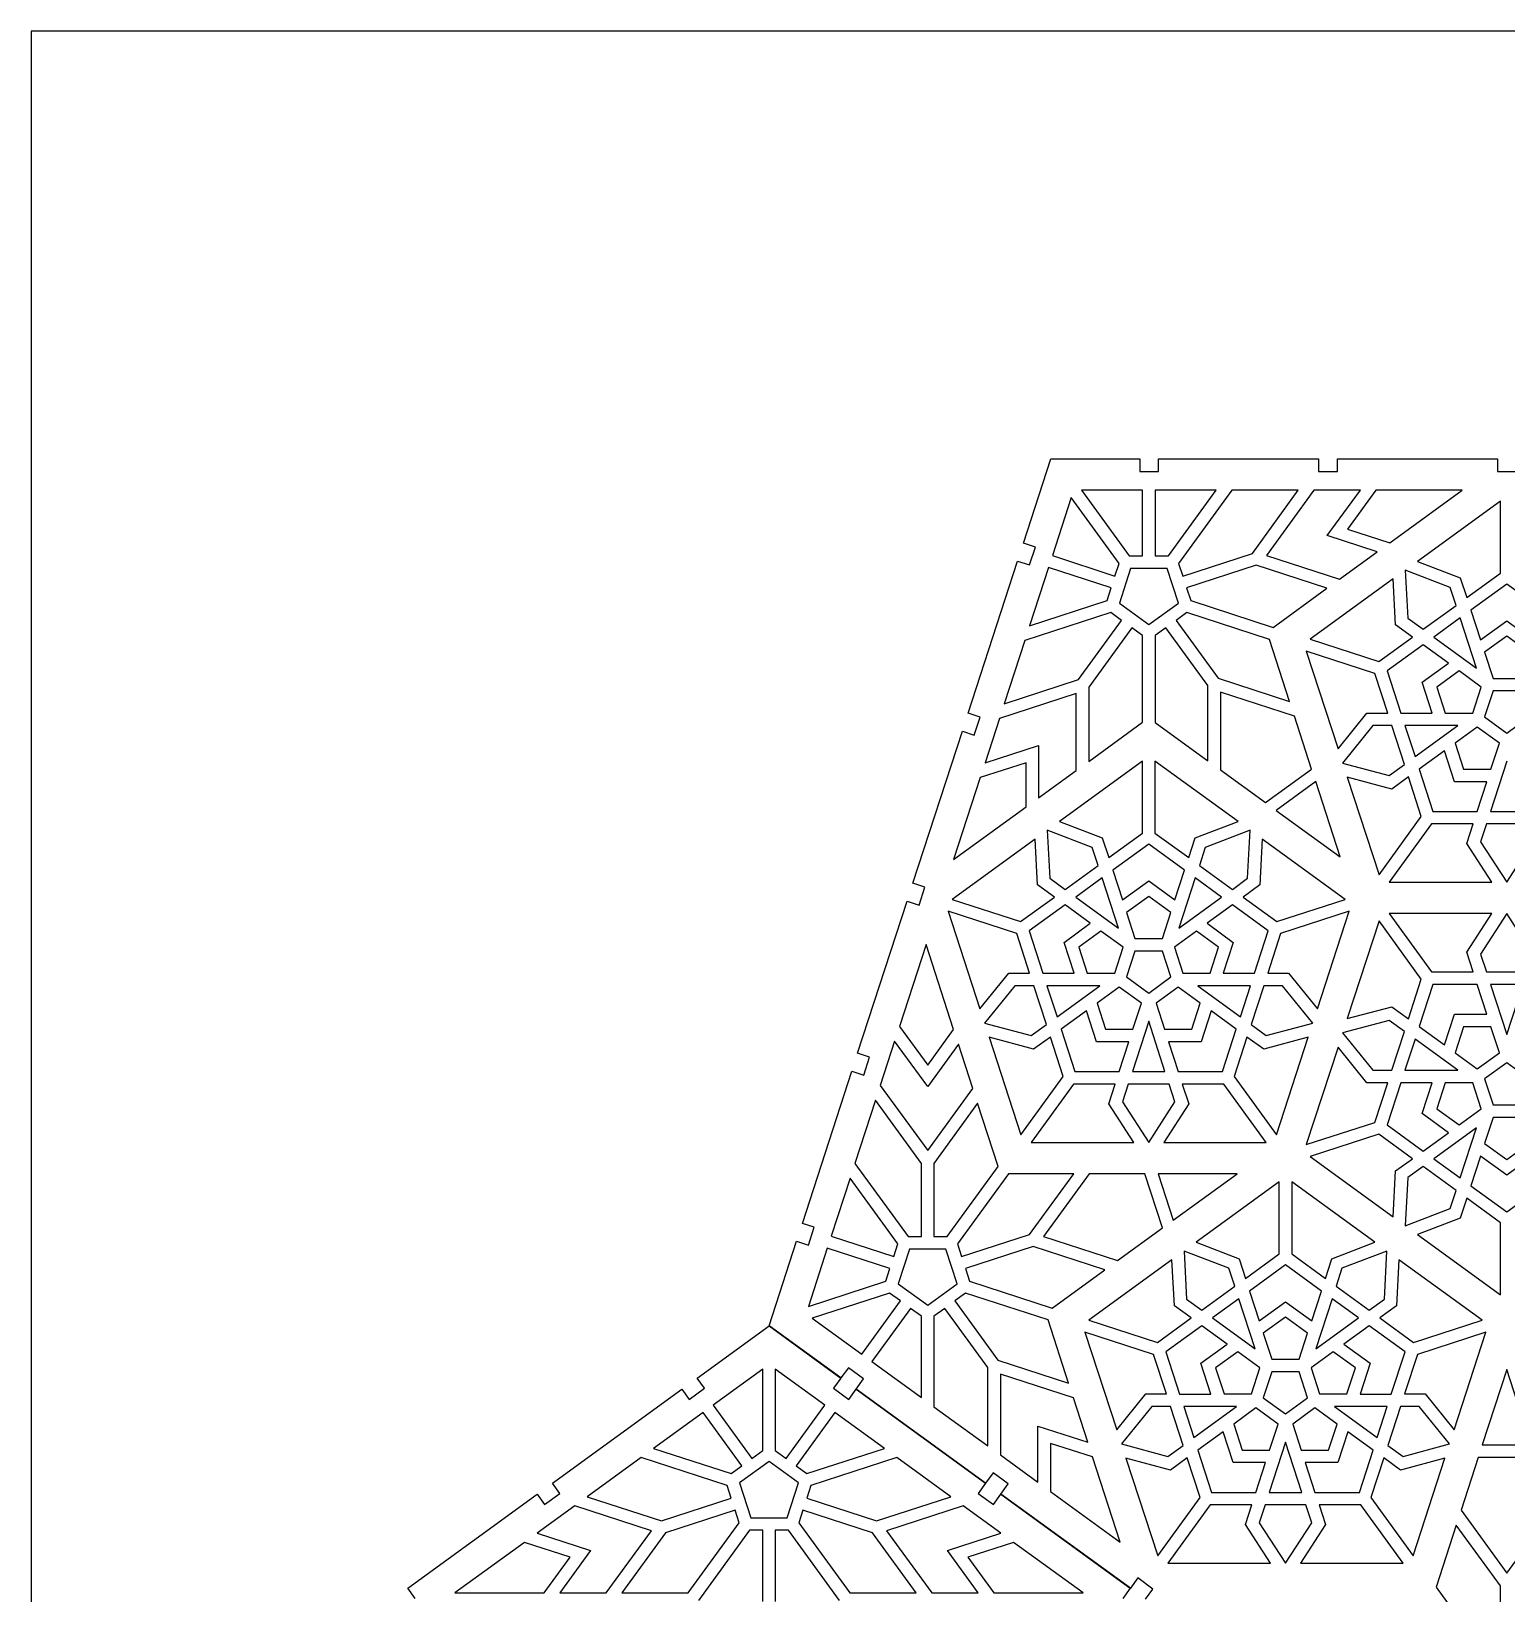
# Model space of a CAD drawing. Extents: x 0 to 580, y 0 to 430.
# Drawn here: x 0 to 235.2, y 180.9 to 430 of the extents above; entities that cross this region are included whole.
import ezdxf

# ---------------------------------------------------------------- set-up
doc = ezdxf.new("R2010")
doc.units = 0
doc.header["$MEASUREMENT"] = 0

msp = doc.modelspace()

# ---------------------------------------------------------------- linework, layer by layer
for p, q in [((580, 430), (0, 430)), ((0, 430), (0, 0)), ((158.13, 348.39), (162.5, 361.85)), ((162.5, 361.85), (176.66, 361.85)), ((176.66, 361.85), (176.66, 359.85)), ((179.66, 359.85), (179.66, 361.85)), ((179.66, 361.85), (205.16, 361.85)), ((205.16, 361.85), (205.16, 359.85)), ((208.16, 359.85), (208.16, 361.85)), ((208.16, 361.85), (233.66, 361.85)), ((233.66, 361.85), (233.66, 359.85)), ((176.66, 359.85), (179.66, 359.85)), ((205.16, 359.85), (208.16, 359.85)), ((233.66, 359.85), (236.66, 359.85)), ((167.37, 356.85), (175, 346.36)), ((177.12, 356.85), (167.37, 356.85)), ((177.12, 346.36), (177.12, 356.85)), ((179.12, 356.85), (179.12, 346.36)), ((188.86, 356.85), (179.12, 356.85)), ((181.24, 346.36), (188.86, 356.85)), ((191.34, 356.85), (182.86, 345.18)), ((201.94, 356.85), (191.34, 356.85)), ((194.62, 346.77), (201.94, 356.85)), ((204.41, 356.85), (196.86, 346.45)), ((211.83, 356.85), (204.41, 356.85)), ((206.56, 349.6), (211.83, 356.85)), ((214.3, 356.85), (209.8, 350.65)), ((228.04, 356.85), (214.3, 356.85)), ((216.51, 348.47), (228.04, 356.85)), ((165.75, 355.68), (162.74, 346.41)), ((173.38, 345.18), (165.75, 355.68)), ((234.16, 355.12), (220.92, 345.5)), ((234.16, 343.64), (234.16, 355.12)), ((214.51, 347.02), (206.56, 349.6)), ((209.8, 350.65), (216.51, 348.47)), ((160.03, 347.77), (158.13, 348.39)), ((159.1, 344.92), (160.03, 347.77)), ((162.74, 346.41), (172.72, 343.16)), ((175, 346.36), (177.12, 346.36)), ((179.12, 346.36), (181.24, 346.36)), ((183.52, 343.16), (194.62, 346.77)), ((196.86, 346.45), (208.51, 342.66)), ((208.51, 342.66), (214.51, 347.02)), ((149.32, 321.29), (157.2, 345.54)), ((157.2, 345.54), (159.1, 344.92)), ((162.12, 344.5), (159.11, 335.24)), ((172.1, 341.26), (162.12, 344.5)), ((172.72, 343.16), (173.38, 345.18)), ((175.21, 344.36), (173.42, 338.83)), ((181.02, 344.36), (175.21, 344.36)), ((182.82, 338.83), (181.02, 344.36)), ((182.86, 345.18), (183.52, 343.16)), ((195.24, 344.87), (184.13, 341.26)), ((206.51, 341.21), (195.24, 344.87)), ((218.99, 344.1), (219.4, 336.44)), ((226.16, 341.35), (218.99, 344.1)), ((220.92, 345.5), (227.76, 342.87)), ((171.45, 339.24), (172.1, 341.26)), ((184.13, 341.26), (184.79, 339.24)), ((217.06, 342.7), (203.83, 333.08)), ((217.45, 335.38), (217.06, 342.7)), ((227.08, 338.49), (226.16, 341.35)), ((227.76, 342.87), (228.78, 339.73)), ((228.78, 339.73), (234.16, 343.64)), ((235.16, 341.89), (229.43, 337.73)), ((240.88, 337.73), (235.16, 341.89)), ((159.11, 335.24), (171.45, 339.24)), ((173.42, 338.83), (178.12, 335.42)), ((178.12, 335.42), (182.82, 338.83)), ((184.79, 339.24), (197.93, 334.97)), ((197.93, 334.97), (206.51, 341.21)), ((172.06, 337.34), (158.35, 332.88)), ((173.78, 336.09), (172.06, 337.34)), ((184.17, 337.34), (182.45, 336.09)), ((197.34, 333.06), (184.17, 337.34)), ((219.4, 336.44), (221.83, 334.67)), ((221.83, 334.67), (227.08, 338.49)), ((227.73, 336.49), (223.53, 333.44)), ((230.33, 328.49), (227.73, 336.49)), ((229.43, 337.73), (230.97, 332.99)), ((166.92, 326.65), (173.78, 336.09)), ((175.4, 334.92), (168.54, 325.47)), ((177.12, 333.67), (175.4, 334.92)), ((180.84, 334.92), (179.12, 333.67)), ((187.52, 325.71), (180.84, 334.92)), ((182.45, 336.09), (189.14, 326.89)), ((220.12, 333.44), (217.45, 335.38)), ((230.97, 332.99), (235.16, 336.03)), ((235.16, 336.03), (239.34, 332.99)), ((158.35, 332.88), (155.07, 322.8)), ((177.12, 319.86), (177.12, 333.67)), ((179.12, 333.67), (179.12, 319.82)), ((200.55, 323.18), (197.34, 333.06)), ((203.83, 333.08), (214.75, 329.53)), ((214.75, 329.53), (220.12, 333.44)), ((221.82, 332.2), (216.1, 328.04)), ((225.86, 329.27), (221.82, 332.2)), ((223.53, 333.44), (230.33, 328.49)), ((235.16, 333.56), (231.63, 331)), ((238.68, 331), (235.16, 333.56)), ((203.21, 331.18), (208.27, 315.62)), ((214.13, 327.63), (203.21, 331.18)), ((221.67, 326.23), (225.86, 329.27)), ((231.63, 331), (232.98, 326.85)), ((155.07, 322.8), (166.92, 326.65)), ((189.14, 326.89), (200.55, 323.18)), ((216.18, 321.32), (214.13, 327.63)), ((216.1, 328.04), (218.29, 321.32)), ((227.55, 328.03), (224.02, 325.47)), ((231.08, 325.47), (227.55, 328.03)), ((232.98, 326.85), (237.34, 326.85)), ((166.54, 324.42), (154.31, 320.45)), ((166.54, 312.17), (166.54, 324.42)), ((168.54, 325.47), (168.54, 313.62)), ((187.52, 313.71), (187.52, 325.71)), ((201.32, 320.83), (189.52, 324.66)), ((189.52, 324.66), (189.52, 312.26)), ((223.27, 321.32), (221.67, 326.23)), ((224.02, 325.47), (225.37, 321.32)), ((229.73, 321.32), (231.08, 325.47)), ((232.98, 324.85), (231.63, 320.71)), ((237.34, 324.85), (232.98, 324.85)), ((208.27, 315.62), (212.88, 321.32)), ((212.88, 321.32), (216.18, 321.32)), ((218.29, 321.32), (223.27, 321.32)), ((225.37, 321.32), (229.73, 321.32)), ((151.22, 320.67), (149.32, 321.29)), ((150.3, 317.81), (151.22, 320.67)), ((154.31, 320.45), (152.02, 313.39)), ((168.54, 313.62), (177.12, 319.86)), ((179.12, 319.82), (187.52, 313.71)), ((204.06, 312.4), (201.32, 320.83)), ((213.84, 319.32), (209, 313.35)), ((216.84, 319.32), (213.84, 319.32)), ((218.84, 313.13), (216.84, 319.32)), ((227.35, 319.32), (218.94, 319.32)), ((218.94, 319.32), (220.55, 314.37)), ((220.55, 314.37), (227.35, 319.32)), ((230.46, 319.09), (226.93, 316.53)), ((233.98, 316.53), (230.46, 319.09)), ((231.63, 320.71), (235.16, 318.14)), ((235.16, 318.14), (238.68, 320.71)), ((140.52, 294.18), (148.4, 318.43)), ((148.4, 318.43), (150.3, 317.81)), ((226.93, 316.53), (228.28, 312.38)), ((232.63, 312.38), (233.98, 316.53)), ((152.02, 313.39), (160.54, 316.16)), ((160.54, 316.16), (160.54, 307.81)), ((225.22, 315.3), (221.19, 312.37)), ((226.82, 310.38), (225.22, 315.3)), ((158.54, 313.41), (151.25, 311.04)), ((158.54, 306.36), (158.54, 313.41)), ((160.54, 307.81), (166.54, 312.17)), ((177.09, 313.66), (163.86, 304.04)), ((177.09, 302.18), (177.09, 313.66)), ((179.09, 313.66), (179.09, 302.18)), ((192.33, 304.04), (179.09, 313.66)), ((189.52, 312.26), (196.7, 307.05)), ((196.7, 307.05), (204.06, 312.4)), ((209, 313.35), (216.42, 311.37)), ((216.42, 311.37), (218.84, 313.13)), ((221.19, 312.37), (223.38, 305.64)), ((228.28, 312.38), (232.63, 312.38)), ((235.16, 313.64), (232.56, 305.64)), ((151.25, 311.04), (147.01, 297.98)), ((204.71, 310.4), (198.4, 305.81)), ((208.61, 298.4), (204.71, 310.4)), ((216.82, 309.19), (209.74, 311.09)), ((209.74, 311.09), (214.8, 295.53)), ((219.49, 311.13), (216.82, 309.19)), ((221.54, 304.82), (219.49, 311.13)), ((231.99, 310.38), (226.82, 310.38)), ((230.45, 305.64), (231.99, 310.38)), ((147.01, 297.98), (158.54, 306.36)), ((163.86, 304.04), (170.7, 301.41)), ((185.49, 301.41), (192.33, 304.04)), ((198.4, 305.81), (208.61, 298.4)), ((214.8, 295.53), (221.54, 304.82)), ((223.38, 305.64), (230.45, 305.64)), ((232.56, 305.64), (237.76, 305.64)), ((161.93, 302.64), (162.34, 294.98)), ((169.09, 299.89), (161.93, 302.64)), ((170.7, 301.41), (171.72, 298.27)), ((171.72, 298.27), (177.09, 302.18)), ((179.09, 302.18), (184.47, 298.27)), ((184.47, 298.27), (185.49, 301.41)), ((194.26, 302.64), (187.09, 299.89)), ((193.85, 294.98), (194.26, 302.64)), ((223.16, 303.64), (216.41, 294.35)), ((229.8, 303.64), (223.16, 303.64)), ((228.78, 300.5), (229.8, 303.64)), ((231.91, 303.64), (230.98, 300.79)), ((238.41, 303.64), (231.91, 303.64)), ((160, 301.24), (146.77, 291.62)), ((160.39, 293.92), (160, 301.24)), ((170.02, 297.03), (169.09, 299.89)), ((178.09, 300.43), (172.37, 296.27)), ((183.82, 296.27), (178.09, 300.43)), ((187.09, 299.89), (186.17, 297.03)), ((196.19, 301.24), (195.8, 293.92)), ((209.42, 291.62), (196.19, 301.24)), ((232.77, 294.35), (228.78, 300.5)), ((230.98, 300.79), (235.16, 294.35)), ((235.16, 294.35), (239.33, 300.79)), ((164.76, 293.21), (170.02, 297.03)), ((186.17, 297.03), (191.43, 293.21)), ((142.42, 293.56), (140.52, 294.18)), ((163.06, 291.98), (160.39, 293.92)), ((162.34, 294.98), (164.76, 293.21)), ((170.67, 295.03), (166.46, 291.98)), ((173.27, 287.03), (170.67, 295.03)), ((172.37, 296.27), (173.91, 291.53)), ((173.91, 291.53), (178.09, 294.57)), ((178.09, 294.57), (182.28, 291.53)), ((182.28, 291.53), (183.82, 296.27)), ((185.52, 295.03), (182.92, 287.03)), ((189.72, 291.98), (185.52, 295.03)), ((191.43, 293.21), (193.85, 294.98)), ((195.8, 293.92), (193.13, 291.98)), ((216.41, 294.35), (232.77, 294.35)), ((141.49, 290.71), (142.42, 293.56)), ((146.77, 291.62), (157.68, 288.08)), ((157.68, 288.08), (163.06, 291.98)), ((166.46, 291.98), (173.27, 287.03)), ((178.09, 292.1), (174.57, 289.54)), ((181.62, 289.54), (178.09, 292.1)), ((182.92, 287.03), (189.72, 291.98)), ((193.13, 291.98), (198.5, 288.08)), ((198.5, 288.08), (209.42, 291.62)), ((131.71, 267.08), (139.59, 291.33)), ((139.59, 291.33), (141.49, 290.71)), ((146.15, 289.72), (151.2, 274.16)), ((157.07, 286.17), (146.15, 289.72)), ((164.76, 290.74), (159.04, 286.59)), ((168.79, 287.81), (164.76, 290.74)), ((174.57, 289.54), (175.91, 285.39)), ((180.27, 285.39), (181.62, 289.54)), ((191.43, 290.74), (187.4, 287.81)), ((197.15, 286.59), (191.43, 290.74)), ((210.04, 289.72), (199.12, 286.17)), ((204.98, 274.16), (210.04, 289.72)), ((216.41, 289.35), (223.16, 280.06)), ((232.77, 289.35), (216.41, 289.35)), ((228.78, 283.2), (232.77, 289.35)), ((235.16, 289.35), (230.98, 282.91)), ((239.33, 282.91), (235.16, 289.35)), ((159.04, 286.59), (161.22, 279.86)), ((164.61, 284.77), (168.79, 287.81)), ((170.49, 286.57), (166.96, 284.01)), ((174.01, 284.01), (170.49, 286.57)), ((185.7, 286.57), (182.18, 284.01)), ((189.23, 284.01), (185.7, 286.57)), ((187.4, 287.81), (191.58, 284.77)), ((194.97, 279.86), (197.15, 286.59)), ((214.8, 288.18), (209.74, 272.62)), ((221.54, 278.89), (214.8, 288.18)), ((142.61, 284.44), (138.36, 271.37)), ((147.01, 270.88), (142.61, 284.44)), ((159.12, 279.86), (157.07, 286.17)), ((166.21, 279.86), (164.61, 284.77)), ((166.96, 284.01), (168.31, 279.86)), ((172.67, 279.86), (174.01, 284.01)), ((175.91, 285.39), (180.27, 285.39)), ((182.18, 284.01), (183.52, 279.86)), ((187.88, 279.86), (189.23, 284.01)), ((191.58, 284.77), (189.98, 279.86)), ((199.12, 286.17), (197.07, 279.86)), ((175.91, 283.39), (174.57, 279.25)), ((180.27, 283.39), (175.91, 283.39)), ((181.62, 279.25), (180.27, 283.39)), ((229.8, 280.06), (228.78, 283.2)), ((230.98, 282.91), (231.91, 280.06)), ((151.2, 274.16), (155.82, 279.86)), ((155.82, 279.86), (159.12, 279.86)), ((161.22, 279.86), (166.21, 279.86)), ((168.31, 279.86), (172.67, 279.86)), ((174.57, 279.25), (178.09, 276.68)), ((178.09, 276.68), (181.62, 279.25)), ((183.52, 279.86), (187.88, 279.86)), ((189.98, 279.86), (194.97, 279.86)), ((197.07, 279.86), (200.37, 279.86)), ((200.37, 279.86), (204.98, 274.16)), ((223.16, 280.06), (229.8, 280.06)), ((231.91, 280.06), (238.41, 280.06)), ((156.77, 277.86), (151.94, 271.89)), ((159.77, 277.86), (156.77, 277.86)), ((161.78, 271.68), (159.77, 277.86)), ((170.29, 277.86), (161.88, 277.86)), ((161.88, 277.86), (163.48, 272.91)), ((163.48, 272.91), (170.29, 277.86)), ((173.39, 277.63), (169.87, 275.07)), ((176.92, 275.07), (173.39, 277.63)), ((182.8, 277.63), (179.27, 275.07)), ((186.32, 275.07), (182.8, 277.63)), ((185.9, 277.86), (192.71, 272.91)), ((194.31, 277.86), (185.9, 277.86)), ((192.71, 272.91), (194.31, 277.86)), ((196.42, 277.86), (194.41, 271.68)), ((199.42, 277.86), (196.42, 277.86)), ((204.25, 271.89), (199.42, 277.86)), ((219.49, 272.57), (221.54, 278.89)), ((223.38, 278.06), (221.19, 271.34)), ((230.45, 278.06), (223.38, 278.06)), ((231.99, 273.32), (230.45, 278.06)), ((237.76, 278.06), (232.56, 278.06)), ((232.56, 278.06), (235.16, 270.06)), ((235.16, 270.06), (237.76, 278.06)), ((169.87, 275.07), (171.21, 270.92)), ((175.57, 270.92), (176.92, 275.07)), ((179.27, 275.07), (180.62, 270.92)), ((184.98, 270.92), (186.32, 275.07)), ((209.74, 272.62), (216.82, 274.51)), ((216.82, 274.51), (219.49, 272.57)), ((151.94, 271.89), (159.35, 269.91)), ((159.35, 269.91), (161.78, 271.68)), ((168.16, 273.84), (164.13, 270.91)), ((169.76, 268.92), (168.16, 273.84)), ((178.09, 272.18), (175.49, 264.18)), ((180.69, 264.18), (178.09, 272.18)), ((188.03, 273.84), (186.43, 268.92)), ((192.06, 270.91), (188.03, 273.84)), ((194.41, 271.68), (196.83, 269.91)), ((196.83, 269.91), (204.25, 271.89)), ((216.42, 272.33), (209, 270.35)), ((218.84, 270.57), (216.42, 272.33)), ((225.22, 268.41), (226.82, 273.32)), ((226.82, 273.32), (231.99, 273.32)), ((137.6, 269.02), (135.31, 261.97)), ((142.87, 261.77), (137.6, 269.02)), ((138.36, 271.37), (142.87, 265.18)), ((142.87, 265.18), (147.01, 270.88)), ((159.76, 267.73), (152.68, 269.63)), ((152.68, 269.63), (157.73, 254.07)), ((162.43, 269.67), (159.76, 267.73)), ((164.48, 263.36), (162.43, 269.67)), ((164.13, 270.91), (166.32, 264.18)), ((171.21, 270.92), (175.57, 270.92)), ((180.62, 270.92), (184.98, 270.92)), ((189.87, 264.18), (192.06, 270.91)), ((193.76, 269.67), (191.71, 263.36)), ((196.43, 267.73), (193.76, 269.67)), ((203.51, 269.63), (196.43, 267.73)), ((198.46, 254.07), (203.51, 269.63)), ((209, 270.35), (213.84, 264.39)), ((216.84, 264.39), (218.84, 270.57)), ((220.55, 269.33), (218.94, 264.39)), ((227.35, 264.39), (220.55, 269.33)), ((221.19, 271.34), (225.22, 268.41)), ((228.28, 271.32), (226.93, 267.18)), ((232.63, 271.32), (228.28, 271.32)), ((233.98, 267.18), (232.63, 271.32)), ((133.61, 266.46), (131.71, 267.08)), ((147.78, 268.53), (142.87, 261.77)), ((150.07, 261.48), (147.78, 268.53)), ((174.93, 268.92), (169.76, 268.92)), ((173.39, 264.18), (174.93, 268.92)), ((186.43, 268.92), (181.26, 268.92)), ((181.26, 268.92), (182.8, 264.18)), ((208.27, 268.08), (203.21, 252.52)), ((212.88, 262.39), (208.27, 268.08)), ((226.93, 267.18), (230.46, 264.62)), ((230.46, 264.62), (233.98, 267.18)), ((122.9, 239.97), (130.78, 264.22)), ((130.78, 264.22), (132.68, 263.6)), ((132.68, 263.6), (133.61, 266.46)), ((166.32, 264.18), (173.39, 264.18)), ((175.49, 264.18), (180.69, 264.18)), ((182.8, 264.18), (189.87, 264.18)), ((213.84, 264.39), (216.84, 264.39)), ((218.94, 264.39), (227.35, 264.39)), ((235.16, 265.56), (231.63, 263)), ((238.68, 263), (235.16, 265.56)), ((135.31, 261.97), (142.87, 251.57)), ((157.73, 254.07), (164.48, 263.36)), ((166.1, 262.18), (159.35, 252.89)), ((172.74, 262.18), (166.1, 262.18)), ((171.72, 259.04), (172.74, 262.18)), ((174.84, 262.18), (173.92, 259.33)), ((181.34, 262.18), (174.84, 262.18)), ((182.27, 259.33), (181.34, 262.18)), ((190.09, 262.18), (183.45, 262.18)), ((183.45, 262.18), (184.47, 259.04)), ((196.84, 252.89), (190.09, 262.18)), ((191.71, 263.36), (198.46, 254.07)), ((216.18, 262.39), (212.88, 262.39)), ((214.13, 256.07), (216.18, 262.39)), ((218.29, 262.39), (216.1, 255.66)), ((223.27, 262.39), (218.29, 262.39)), ((221.67, 257.47), (223.27, 262.39)), ((225.37, 262.38), (224.02, 258.23)), ((229.73, 262.38), (225.37, 262.38)), ((231.08, 258.23), (229.73, 262.38)), ((231.63, 263), (232.98, 258.85)), ((134.54, 259.62), (131.27, 249.53)), ((141.87, 249.54), (134.54, 259.62)), ((142.87, 251.57), (150.07, 261.48)), ((150.83, 259.13), (143.87, 249.54)), ((154.11, 249.04), (150.83, 259.13)), ((175.71, 252.89), (171.72, 259.04)), ((173.92, 259.33), (178.09, 252.89)), ((178.09, 252.89), (182.27, 259.33)), ((184.47, 259.04), (180.48, 252.89)), ((225.86, 254.43), (221.67, 257.47)), ((224.02, 258.23), (227.55, 255.67)), ((227.55, 255.67), (231.08, 258.23)), ((232.98, 256.85), (231.63, 252.71)), ((232.98, 258.85), (237.34, 258.85)), ((237.34, 256.85), (232.98, 256.85)), ((203.21, 252.52), (214.13, 256.07)), ((214.75, 254.17), (203.83, 250.62)), ((220.12, 250.27), (214.75, 254.17)), ((216.1, 255.66), (221.82, 251.5)), ((221.82, 251.5), (225.86, 254.43)), ((230.33, 255.21), (223.53, 250.27)), ((227.73, 247.21), (230.33, 255.21)), ((159.35, 252.89), (175.71, 252.89)), ((180.48, 252.89), (196.84, 252.89)), ((231.63, 252.71), (235.16, 250.14)), ((235.16, 250.14), (238.68, 252.71)), ((131.27, 249.53), (139.74, 237.86)), ((141.87, 237.86), (141.87, 249.54)), ((143.87, 249.54), (143.87, 237.86)), ((203.83, 250.62), (217.06, 241.01)), ((217.45, 248.33), (220.12, 250.27)), ((223.53, 250.27), (227.73, 247.21)), ((230.97, 250.71), (229.43, 245.97)), ((235.16, 247.67), (230.97, 250.71)), ((239.34, 250.71), (235.16, 247.67)), ((130.5, 247.18), (127.49, 237.91)), ((138.12, 236.69), (130.5, 247.18)), ((145.99, 237.86), (154.11, 249.04)), ((155.75, 247.89), (147.61, 236.69)), ((166.14, 247.89), (155.75, 247.89)), ((159.08, 238.19), (166.14, 247.89)), ((168.61, 247.89), (161.32, 237.86)), ((177.48, 247.89), (168.61, 247.89)), ((180.29, 239.24), (177.48, 247.89)), ((179.58, 247.89), (181.99, 240.48)), ((192.2, 247.89), (179.58, 247.89)), ((181.99, 240.48), (192.2, 247.89)), ((198.89, 246.58), (185.66, 236.96)), ((198.89, 235.1), (198.89, 246.58)), ((214.13, 236.96), (200.89, 246.58)), ((200.89, 246.58), (200.89, 235.1)), ((217.06, 241.01), (217.45, 248.33)), ((219.4, 247.27), (218.99, 239.6)), ((221.83, 249.03), (219.4, 247.27)), ((227.08, 245.21), (221.83, 249.03)), ((226.16, 242.36), (227.08, 245.21)), ((229.43, 245.97), (235.16, 241.81)), ((235.16, 241.81), (240.88, 245.97)), ((218.99, 239.6), (226.16, 242.36)), ((228.78, 243.97), (227.76, 240.83)), ((234.16, 240.07), (228.78, 243.97)), ((124.8, 239.35), (122.9, 239.97)), ((123.88, 236.5), (124.8, 239.35)), ((173.11, 234.03), (180.29, 239.24)), ((227.76, 240.83), (220.92, 238.2)), ((234.16, 228.59), (234.16, 240.07)), ((117.6, 223.66), (121.97, 237.12)), ((121.97, 237.12), (123.88, 236.5)), ((127.49, 237.91), (137.47, 234.67)), ((137.47, 234.67), (138.12, 236.69)), ((139.74, 237.86), (141.87, 237.86)), ((143.87, 237.86), (145.99, 237.86)), ((147.61, 236.69), (148.26, 234.67)), ((148.26, 234.67), (159.08, 238.19)), ((161.32, 237.86), (173.11, 234.03)), ((185.66, 236.96), (192.5, 234.33)), ((207.28, 234.33), (214.13, 236.96)), ((220.92, 238.2), (234.16, 228.59)), ((126.87, 236.01), (123.86, 226.74)), ((136.85, 232.77), (126.87, 236.01)), ((139.96, 235.86), (138.16, 230.34)), ((145.77, 235.86), (139.96, 235.86)), ((147.57, 230.34), (145.77, 235.86)), ((159.7, 236.28), (148.88, 232.77)), ((171.11, 232.58), (159.7, 236.28)), ((181.8, 234.16), (168.56, 224.54)), ((182.18, 226.84), (181.8, 234.16)), ((190.89, 232.81), (183.73, 235.56)), ((183.73, 235.56), (184.13, 227.89)), ((192.5, 234.33), (193.52, 231.19)), ((193.52, 231.19), (198.89, 235.1)), ((200.89, 235.1), (206.26, 231.19)), ((206.26, 231.19), (207.28, 234.33)), ((216.05, 235.56), (208.89, 232.81)), ((215.65, 227.89), (216.05, 235.56)), ((217.98, 234.16), (217.6, 226.84)), ((231.22, 224.54), (217.98, 234.16)), ((136.19, 230.75), (136.85, 232.77)), ((148.88, 232.77), (149.54, 230.75)), ((162.71, 226.47), (171.11, 232.58)), ((191.82, 229.95), (190.89, 232.81)), ((199.89, 233.35), (194.17, 229.19)), ((205.61, 229.19), (199.89, 233.35)), ((208.89, 232.81), (207.96, 229.95)), ((123.86, 226.74), (136.19, 230.75)), ((138.16, 230.34), (142.87, 226.92)), ((142.87, 226.92), (147.57, 230.34)), ((149.54, 230.75), (162.71, 226.47)), ((186.56, 226.13), (191.82, 229.95)), ((194.17, 229.19), (195.71, 224.45)), ((204.07, 224.45), (205.61, 229.19)), ((207.96, 229.95), (213.22, 226.13)), ((136.81, 228.85), (124.48, 224.84)), ((132.36, 219.11), (138.53, 227.6)), ((138.53, 227.6), (136.81, 228.85)), ((148.92, 228.85), (147.2, 227.6)), ((147.2, 227.6), (154.06, 218.15)), ((162.06, 224.58), (148.92, 228.85)), ((184.85, 224.9), (182.18, 226.84)), ((184.13, 227.89), (186.56, 226.13)), ((192.47, 227.95), (188.26, 224.9)), ((195.07, 219.95), (192.47, 227.95)), ((195.71, 224.45), (199.89, 227.49)), ((199.89, 227.49), (204.07, 224.45)), ((207.31, 227.95), (204.72, 219.95)), ((211.52, 224.9), (207.31, 227.95)), ((213.22, 226.13), (215.65, 227.89)), ((217.6, 226.84), (214.93, 224.9)), ((124.48, 224.84), (132.36, 219.11)), ((140.15, 226.42), (133.98, 217.93)), ((141.87, 225.17), (140.15, 226.42)), ((141.87, 212.21), (141.87, 225.17)), ((145.58, 226.42), (143.87, 225.17)), ((143.87, 225.17), (143.87, 210.75)), ((152.45, 216.98), (145.58, 226.42)), ((165.33, 214.49), (162.06, 224.58)), ((168.56, 224.54), (179.48, 220.99)), ((179.48, 220.99), (184.85, 224.9)), ((188.26, 224.9), (195.07, 219.95)), ((199.89, 225.02), (196.36, 222.46)), ((203.42, 222.46), (199.89, 225.02)), ((204.72, 219.95), (211.52, 224.9)), ((214.93, 224.9), (220.3, 220.99)), ((220.3, 220.99), (231.22, 224.54)), ((106.13, 215.31), (117.58, 223.63)), ((117.58, 223.63), (129.03, 215.31)), ((129.05, 215.34), (117.6, 223.66)), ((167.94, 222.64), (173, 207.08)), ((178.86, 219.09), (167.94, 222.64)), ((186.56, 223.66), (180.83, 219.5)), ((190.59, 220.73), (186.56, 223.66)), ((196.36, 222.46), (197.71, 218.31)), ((202.07, 218.31), (203.42, 222.46)), ((213.22, 223.66), (209.19, 220.73)), ((218.95, 219.5), (213.22, 223.66)), ((231.84, 222.64), (220.92, 219.09)), ((226.78, 207.08), (231.84, 222.64)), ((180.83, 219.5), (183.02, 212.77)), ((186.4, 217.69), (190.59, 220.73)), ((192.28, 219.49), (188.76, 216.93)), ((195.81, 216.93), (192.28, 219.49)), ((207.5, 219.49), (203.97, 216.93)), ((211.03, 216.93), (207.5, 219.49)), ((209.19, 220.73), (213.38, 217.69)), ((216.76, 212.77), (218.95, 219.5)), ((116.58, 216.72), (108.69, 210.99)), ((116.58, 203.75), (116.58, 216.72)), ((118.58, 216.72), (118.58, 203.75)), ((126.46, 210.99), (118.58, 216.72)), ((130.23, 216.95), (129.05, 215.34)), ((132.65, 215.19), (130.23, 216.95)), ((133.98, 217.93), (141.87, 212.21)), ((152.45, 204.52), (152.45, 216.98)), ((154.06, 218.15), (165.33, 214.49)), ((180.92, 212.78), (178.86, 219.09)), ((188, 212.77), (186.4, 217.69)), ((188.76, 216.93), (190.1, 212.78)), ((194.46, 212.78), (195.81, 216.93)), ((197.71, 218.31), (202.07, 218.31)), ((203.97, 216.93), (205.32, 212.78)), ((209.68, 212.78), (211.03, 216.93)), ((213.38, 217.69), (211.78, 212.77)), ((220.92, 219.09), (218.87, 212.78)), ((107.3, 213.69), (106.13, 215.31)), ((129.03, 215.31), (127.85, 213.69)), ((131.48, 213.57), (132.65, 215.19)), ((166.1, 212.14), (154.45, 215.93)), ((154.45, 215.93), (154.45, 203.07)), ((197.71, 216.31), (196.36, 212.16)), ((202.07, 216.31), (197.71, 216.31)), ((203.42, 212.16), (202.07, 216.31)), ((235.16, 216.68), (231.26, 204.68)), ((239.06, 204.68), (235.16, 216.68)), ((83.07, 198.55), (103.7, 213.54)), ((103.7, 213.54), (104.88, 211.92)), ((104.88, 211.92), (107.3, 213.69)), ((127.85, 213.69), (130.28, 211.92)), ((130.28, 211.92), (131.46, 213.54)), ((131.46, 213.54), (152.09, 198.55)), ((152.11, 198.58), (131.48, 213.57)), ((168.39, 205.09), (166.1, 212.14)), ((173, 207.08), (177.62, 212.78)), ((177.62, 212.78), (180.92, 212.78)), ((183.02, 212.77), (188, 212.77)), ((190.1, 212.78), (194.46, 212.78)), ((196.36, 212.16), (199.89, 209.6)), ((199.89, 209.6), (203.42, 212.16)), ((205.32, 212.78), (209.68, 212.78)), ((211.78, 212.77), (216.76, 212.77)), ((218.87, 212.78), (222.17, 212.78)), ((222.17, 212.78), (226.78, 207.08)), ((107.08, 209.81), (99.19, 204.09)), ((113.24, 201.33), (107.08, 209.81)), ((108.69, 210.99), (114.86, 202.5)), ((120.3, 202.5), (126.46, 210.99)), ((128.08, 209.81), (121.91, 201.33)), ((135.97, 204.09), (128.08, 209.81)), ((143.87, 210.75), (152.45, 204.52)), ((178.57, 210.78), (173.74, 204.81)), ((181.57, 210.78), (178.57, 210.78)), ((183.58, 204.59), (181.57, 210.78)), ((192.08, 210.77), (183.67, 210.77)), ((183.67, 210.77), (185.28, 205.83)), ((185.28, 205.83), (192.08, 210.77)), ((195.19, 210.55), (191.66, 207.98)), ((198.71, 207.98), (195.19, 210.55)), ((204.59, 210.55), (201.07, 207.98)), ((208.12, 207.98), (204.59, 210.55)), ((216.11, 210.77), (207.7, 210.77)), ((207.7, 210.77), (214.5, 205.83)), ((214.5, 205.83), (216.11, 210.77)), ((218.21, 210.78), (216.2, 204.59)), ((221.21, 210.78), (218.21, 210.78)), ((226.04, 204.81), (221.21, 210.78)), ((160.45, 198.71), (160.45, 207.67)), ((160.45, 207.67), (168.39, 205.09)), ((189.96, 206.76), (185.93, 203.83)), ((191.56, 201.84), (189.96, 206.76)), ((191.66, 207.98), (193.01, 203.84)), ((197.37, 203.84), (198.71, 207.98)), ((201.07, 207.98), (202.41, 203.84)), ((206.77, 203.84), (208.12, 207.98)), ((209.82, 206.76), (208.23, 201.84)), ((213.86, 203.83), (209.82, 206.76)), ((169.15, 202.74), (162.45, 204.91)), ((162.45, 204.91), (162.45, 197.25)), ((173.74, 204.81), (181.15, 202.83)), ((181.15, 202.83), (183.58, 204.59)), ((199.89, 205.1), (197.29, 197.1)), ((202.49, 197.1), (199.89, 205.1)), ((216.2, 204.59), (218.63, 202.83)), ((218.63, 202.83), (226.04, 204.81)), ((231.26, 204.68), (239.06, 204.68)), ((97.19, 202.63), (88.61, 196.4)), ((110.91, 198.18), (97.19, 202.63)), ((99.19, 204.09), (111.53, 200.08)), ((117.58, 202), (112.88, 198.59)), ((114.86, 202.5), (116.58, 203.75)), ((122.28, 198.59), (117.58, 202)), ((118.58, 203.75), (120.3, 202.5)), ((123.63, 200.08), (135.97, 204.09)), ((137.97, 202.63), (124.25, 198.18)), ((146.55, 196.4), (137.97, 202.63)), ((154.45, 203.07), (160.45, 198.71)), ((173.56, 189.18), (169.15, 202.74)), ((181.55, 200.65), (174.47, 202.55)), ((174.47, 202.55), (179.53, 186.99)), ((184.22, 202.59), (181.55, 200.65)), ((186.28, 196.27), (184.22, 202.59)), ((185.93, 203.83), (188.11, 197.1)), ((196.73, 201.84), (191.56, 201.84)), ((193.01, 203.84), (197.37, 203.84)), ((195.19, 197.1), (196.73, 201.84)), ((202.41, 203.84), (206.77, 203.84)), ((203.05, 201.84), (204.59, 197.1)), ((208.23, 201.84), (203.05, 201.84)), ((211.67, 197.1), (213.86, 203.83)), ((215.56, 202.59), (213.5, 196.27)), ((218.23, 200.65), (215.56, 202.59)), ((225.31, 202.55), (218.23, 200.65)), ((220.25, 186.99), (225.31, 202.55)), ((230.61, 202.68), (227.87, 194.25)), ((239.71, 202.68), (230.61, 202.68)), ((111.53, 200.08), (113.24, 201.33)), ((121.91, 201.33), (123.63, 200.08)), ((153.28, 200.2), (152.11, 198.58)), ((155.71, 198.44), (153.28, 200.2)), ((60.01, 181.8), (80.64, 196.79)), ((80.64, 196.79), (81.82, 195.17)), ((81.82, 195.17), (84.25, 196.94)), ((84.25, 196.94), (83.07, 198.55)), ((111.56, 196.16), (110.91, 198.18)), ((112.88, 198.59), (114.67, 193.06)), ((120.48, 193.06), (122.28, 198.59)), ((124.25, 198.18), (123.59, 196.16)), ((152.09, 198.55), (150.91, 196.94)), ((150.91, 196.94), (153.34, 195.17)), ((153.34, 195.17), (154.51, 196.79)), ((154.51, 196.79), (175.14, 181.8)), ((154.54, 196.82), (155.71, 198.44)), ((175.17, 181.83), (154.54, 196.82)), ((162.45, 197.25), (173.56, 189.18)), ((188.11, 197.1), (195.19, 197.1)), ((197.29, 197.1), (202.49, 197.1)), ((204.59, 197.1), (211.67, 197.1)), ((86.61, 194.95), (80.61, 190.59)), ((98.84, 190.97), (86.61, 194.95)), ((88.61, 196.4), (100.46, 192.55)), ((100.46, 192.55), (111.56, 196.16)), ((123.59, 196.16), (134.7, 192.55)), ((134.7, 192.55), (146.55, 196.4)), ((148.55, 194.95), (136.32, 190.97)), ((154.55, 190.59), (148.55, 194.95)), ((179.53, 186.99), (186.28, 196.27)), ((187.89, 195.1), (181.15, 185.81)), ((194.54, 195.1), (187.89, 195.1)), ((193.52, 191.96), (194.54, 195.1)), ((196.64, 195.1), (195.71, 192.25)), ((203.14, 195.1), (196.64, 195.1)), ((204.07, 192.25), (203.14, 195.1)), ((211.89, 195.1), (205.24, 195.1)), ((205.24, 195.1), (206.26, 191.96)), ((218.63, 185.81), (211.89, 195.1)), ((213.5, 196.27), (220.25, 186.99)), ((112.18, 194.25), (101.08, 190.65)), ((104.72, 181.06), (112.84, 192.24)), ((112.84, 192.24), (112.18, 194.25)), ((114.67, 193.06), (120.48, 193.06)), ((122.98, 194.25), (122.32, 192.24)), ((122.32, 192.24), (130.44, 181.06)), ((134.08, 190.65), (122.98, 194.25)), ((197.51, 185.81), (193.52, 191.96)), ((195.71, 192.25), (199.89, 185.81)), ((199.89, 185.81), (204.07, 192.25)), ((206.26, 191.96), (202.27, 185.81)), ((227.1, 191.89), (223.89, 182.01)), ((234.16, 182.19), (227.1, 191.89)), ((227.87, 194.25), (235.16, 184.21)), ((235.16, 184.21), (242.45, 194.25)), ((80.61, 190.59), (89.13, 187.82)), ((91.64, 181.06), (98.84, 190.97)), ((101.08, 190.65), (94.11, 181.06)), ((114.46, 191.06), (106.32, 179.86)), ((116.58, 191.06), (114.46, 191.06)), ((116.58, 179.68), (116.58, 191.06)), ((120.7, 191.06), (118.58, 191.06)), ((118.58, 191.06), (118.58, 179.68)), ((128.84, 179.86), (120.7, 191.06)), ((141.05, 181.06), (134.08, 190.65)), ((136.32, 190.97), (143.52, 181.06)), ((146.02, 187.82), (154.55, 190.59)), ((78.61, 189.13), (67.5, 181.06)), ((85.9, 186.77), (78.61, 189.13)), ((89.13, 187.82), (84.22, 181.06)), ((150.93, 181.06), (146.02, 187.82)), ((156.55, 189.13), (149.26, 186.77)), ((167.66, 181.06), (156.55, 189.13)), ((81.75, 181.06), (85.9, 186.77)), ((149.26, 186.77), (153.41, 181.06)), ((181.15, 185.81), (197.51, 185.81)), ((202.27, 185.81), (218.63, 185.81)), ((176.34, 183.45), (175.17, 181.83)), ((178.77, 181.69), (176.34, 183.45)), ((223.89, 182.01), (232.03, 170.81)), ((234.16, 170.81), (234.16, 182.19)), ((61.19, 180.18), (60.01, 181.8)), ((67.5, 181.06), (81.75, 181.06)), ((84.22, 181.06), (91.64, 181.06)), ((94.11, 181.06), (104.72, 181.06)), ((130.44, 181.06), (141.05, 181.06)), ((143.52, 181.06), (150.93, 181.06)), ((153.41, 181.06), (167.66, 181.06)), ((175.14, 181.8), (173.97, 180.18)), ((177.59, 180.07), (178.77, 181.69))]:
    msp.add_line(p, q)

doc.saveas('drawing.dxf')
